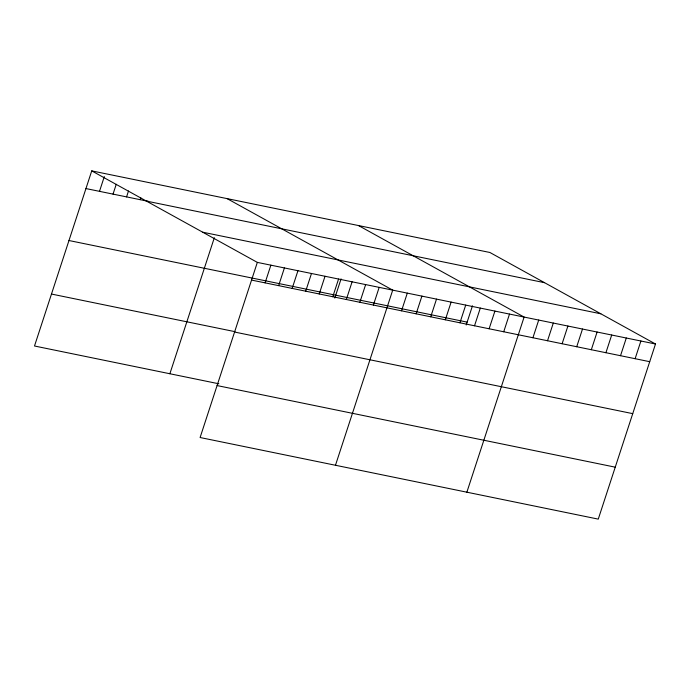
<?xml version="1.0" encoding="UTF-8"?>
<svg xmlns="http://www.w3.org/2000/svg" width="690" height="690" viewBox="0 0 690 690"><rect width="100%" height="100%" fill="white"/><g stroke="black" fill="none" stroke-linecap="round" stroke-linejoin="round"><path stroke-width="1.03" d="M91.736 170.879L257.336 262.39L200.1 437.52L598.264 519.121L655.5 344L489.9 252.48L91.736 170.879L34.5 346.001L218.885 383.795M99.498 191.346L104.311 176.597M113.031 194.123L116.248 184.29M126.572 196.892L128.495 191.001M140.105 199.669L140.751 197.702M169.878 373.747L214.34 237.705M265.089 282.857L270.877 265.167M278.631 285.634L284.409 267.944M292.163 288.411L297.951 270.713M305.704 291.18L311.483 273.49M319.237 293.957L325.024 276.267M332.778 296.735L338.566 279.036M334.805 298.063L341.076 278.898M346.32 299.512L352.098 281.813M359.852 302.28L365.64 284.591M373.394 305.058L379.172 287.368M335.469 465.267L392.714 290.136L227.114 198.625M401.528 310.828L407.307 293.129M416.13 313.821L421.909 296.122M430.724 316.805L436.511 299.115M445.326 319.798L451.113 302.108M459.928 322.791L465.707 305.101M466.199 324.999L472.469 305.834M474.522 325.784L480.309 308.094M489.124 328.776L494.911 311.087M503.726 331.769L509.505 314.079M466.863 492.194L524.107 317.072L358.507 225.552M532.922 337.755L538.709 320.057M547.524 340.748L553.302 323.049M562.117 343.741L567.905 326.042M576.719 346.734L582.507 329.035M591.321 349.727L597.1 332.028M605.915 352.719L611.702 335.021M620.517 355.704L626.304 338.014M635.119 358.697L640.898 341.007M85.957 188.568L148.436 201.376M146.383 201.075L544.548 282.684M202.688 232.194L600.852 313.795M257.336 262.39L655.5 344M68.974 240.525L467.139 322.127M251.557 280.088L649.713 361.689M51.483 294.052L234.824 331.631M234.574 332.037L632.739 413.646M217.074 385.563L615.239 467.173"/></g></svg>
